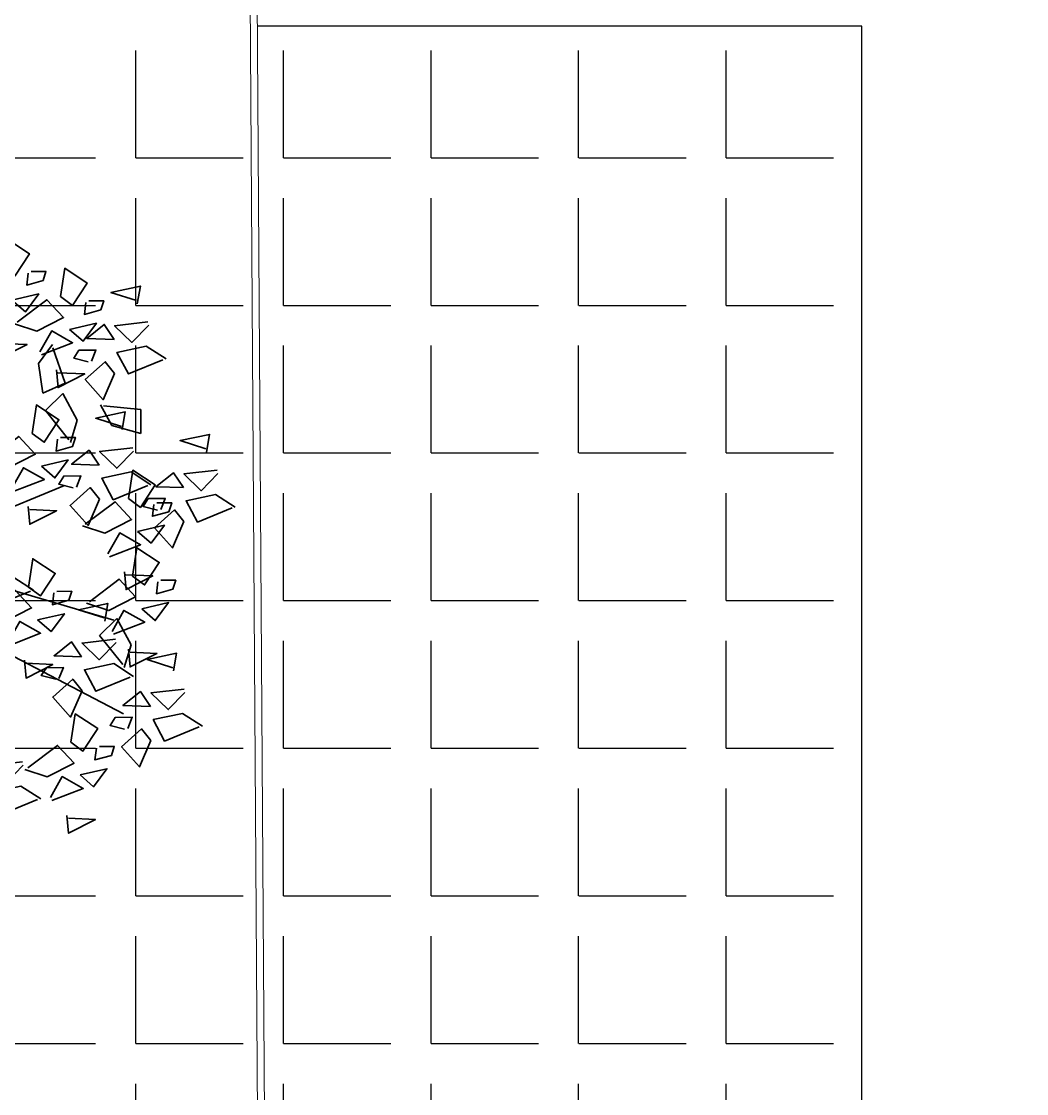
# Model space of a CAD drawing. Header units: metres. Extents: x 7 to 327053, y 40 to 7393807.
# Drawn here: x 326058.7 to 326065.83, y 7392804.66 to 7392812.27 of the extents above; entities that cross this region are included whole.
import ezdxf

# ---------------------------------------------------------------- set-up
doc = ezdxf.new("R2010")
doc.units = ezdxf.units.M
for name, color, linetype, lineweight in [('206_MURO_E_MURO_ARRIMO', 7, 'Continuous', 18), ('L-shrub', 74, 'Continuous', 35), ('linagrossa', 7, 'Continuous', 25), ('MÓVEIS', 7, 'Continuous', 13)]:
    doc.layers.add(name, color=color, linetype=linetype, lineweight=lineweight)
doc.layers.add('Piso externo', color=254, linetype='Continuous')
pattern_1 = [(210, (321476.649647605, 7391586.482397106), (0.3048000000000001, -0.5279290861469937), []), (300.0000000000001, (321476.649647605, 7391586.482397106), (0.5687645430734969, -0.3755290861469938), [0.6096, -0.6096])]
pattern_2 = [(0, (321476.649647605, 7391586.482397106), (0, 1.04775), [0.762, -0.28575]), (90, (321476.649647605, 7391586.482397106), (-1.04775, 6.415618419033196e-17), [0.762, -0.28575])]

# ---------------------------------------------------------------- blocks, each defined once
blk = doc.blocks.new('flower shrub 3')
at = {"layer": 'L-shrub', "color": 2}
for p, q in [((195.0585621409264, 39.7142745949095), (209.5227406452177, 46.46810964538599)), ((208.749917615176, 44.34546977546415), (204.4889112900564, 19.45275386646972)), ((188.103165085573, 20.61054382572184), (195.0585621409264, 39.7142745949095)), ((204.4889112900564, 19.45275386646972), (188.103165085573, 20.61054382572184)), ((184.0850864097301, 9.471884590690024), (199.896150465298, 13.92647881439188)), ((188.4978131760435, -15.3943841830187), (184.0850864097301, 9.471884590690024)), ((199.896150465298, 13.92647881439188), (199.8147031134576, -6.403878876328235)), ((199.8147031134576, -6.403878876328235), (188.4887634570041, -17.65331613269518)), ((218.6951987351349, -20.78437598125311), (218.5326716280542, -4.821909610967849)), ((220.1451940915285, -6.403878876270027), (241.0429219930811, -20.58444476008299)), ((233.2078795917478, -35.02207845947123), (218.6951987351349, -20.78437598125311)), ((241.0429219930811, -20.58444476008299), (233.2078795917478, -35.02207845947123)), ((143.4240745945717, -141.6904506272694), (159.2351386501832, -137.2358564035967)), ((159.2351386501832, -137.2358564035967), (159.1536912982992, -157.5662140943168)), ((147.8368013609579, -166.5567194010073), (143.4240745945717, -141.6904506272694)), ((159.1536912982992, -157.5662140943168), (147.8277516419184, -168.8156513507129))]:
    blk.add_line(p, q, dxfattribs=at)
at = {"layer": 'L-shrub', "color": 92}
for points in [[(204.8788468665443, 108.5306907367776), (216.5956138695183, 124.0132556812023), (225.2019647144189, 107.9820939383062), (209.1515824601229, 99.38744701564428), (204.8788468665443, 108.5306907367776)], [(218.1231830414326, 96.88830096452149), (213.4243184632796, 90.24421846697805), (224.6540461567638, 87.68410195404431), (229.2920310771878, 92.07285875227535), (220.3813105632144, 96.82734567526495)], [(229.7272379993083, 72.43222874167259), (241.4440050023113, 87.91479368609725), (250.0503558471682, 71.88363194317208), (233.9999735929014, 63.28898502051015), (229.7272379993083, 72.43222874167259)], [(199.7538234557287, 86.09928282615147), (203.9656491339556, 74.70069903891998), (217.69702420877, 81.10097555155518), (199.7538234557287, 86.09928282615147)], [(195.7945350592781, 71.09122996547377), (220.7556378275767, 74.93138996520427), (224.8457336289139, 59.02213880099589), (204.5226157810248, 59.5707355994673), (193.5364075374964, 71.1521852548176)], [(178.8827866406791, 66.34987246792298), (174.0621324894309, 55.19512420491082), (194.3852503373055, 54.64652740635211), (178.8219069829501, 64.0945467685815)], [(242.971574174182, 60.78983896941646), (238.2727095960145, 54.14575647181482), (249.5024372895277, 51.58563995896838), (254.1404222099809, 55.97439675714122), (245.2297016959346, 60.72888368004351)], [(273.1495349330362, 43.30345861637034), (280.6828145930195, 52.83848944085185), (261.1880068798055, 58.60759246739325), (273.7897519713442, 45.4668639151496)], [(199.6410819721204, 46.16066163705546), (213.4333367045911, 54.81626384900301), (222.1005676167552, 41.04044297797372), (199.5802019048569, 43.90532076513046)], [(224.6022145885072, 50.00082083101734), (228.814040266705, 38.60223704378586), (242.545415341534, 45.00251355639192), (224.6022145885072, 50.00082083101734)], [(247.8927523399616, 29.60184118335019), (246.7616932297242, 41.70092764426954), (231.8445045691624, 39.05674849980278), (247.8927523399616, 29.60184118335019)], [(203.731177773414, 30.25141047281795), (198.910523622224, 19.09666220968938), (219.2336414700839, 18.54806541124708), (203.6702981157286, 27.99608477344737)], [(227.3629723798658, 23.91286774605396), (233.6157850246673, 29.1210818917607), (223.425570365609, 34.48955521584139), (217.8129747591156, 31.44474636888481), (225.1968794527056, 24.55388013485936)], [(168.7357053471205, 0.2352743951778393), (180.4524723500944, 15.7178393395443), (189.0588231949659, -0.3133224033226725), (173.008440940699, -8.907969326042803), (168.7357053471205, 0.2352743951778393)], [(237.1584075058927, 9.249746283865532), (221.8464350052527, -2.689095552719663), (217.6635997927078, 15.01884931037784), (235.3870984187961, 19.18542136490578), (237.1584075058927, 9.249746283865532)], [(270.289932557469, 1.797991169063607), (245.1825292378053, 4.522285348648438), (245.3318798796681, 20.94820543416426), (264.8266875928675, 15.17910240771016), (272.4560254846874, 1.156978780258214)], [(181.9800415219942, -11.40711537704919), (177.2811769438267, -18.05119787470903), (188.5109046373254, -20.61131438761368), (193.1488895577786, -16.22255758938263), (184.2381690437469, -11.46807066645124)], [(223.4527526675083, -26.63731813977938), (230.9860323275207, -17.10228731526877), (211.4912246142921, -11.33318428878556), (224.0929697058454, -24.47391284097103)], [(138.649549319889, -26.0362927094975), (152.4418040524033, -17.38069049749174), (161.1090349645674, -31.15651136852103), (138.5886692526401, -28.2916335813643)], [(163.6106819362903, -22.19613351550652), (167.8225076145172, -33.5947173027962), (181.5538826893025, -27.19444079016103), (163.6106819362903, -22.19613351550652)], [(198.1959700744482, -40.33893557274132), (197.0649109641963, -28.23984911185107), (182.1477223036345, -30.88402825637604), (198.1959700744482, -40.33893557274132)], [(177.666190114367, -46.02790901009575), (183.9190027591685, -40.81969486435991), (173.7287881000957, -35.45122154027921), (168.1161924936168, -38.49603038723581), (175.5000971872068, -45.38689662126125)], [(223.3034020256746, -43.063238225237), (207.7459963267902, -47.87082266854122), (202.9229397689196, -32.32629765823367), (223.9436233710003, -40.89981837238883)], [(142.7396451212407, -41.94554387370589), (137.9189909700362, -53.10029213680536), (158.2421088178525, -53.64888893530586), (142.6787654635263, -44.20086957313469)], [(204.8788468665443, -69.70550236123381), (216.5956138695328, -54.22293741683824), (225.2019647144043, -70.25409915973431), (209.1515824601229, -78.84874608236714), (204.8788468665443, -69.70550236123381)], [(266.3727145600133, -67.24810495969723), (273.9059942199965, -57.71307413524482), (254.4111865067971, -51.94397110870339), (267.0129315983213, -65.08469966094708)], [(116.6816856063087, -92.96049623264116), (91.57428228663048, -90.23620205302723), (91.72363292850788, -73.8102819675114), (111.2184406416782, -79.57938499405282), (118.847778533498, -93.60150862144657)], [(116.7799730043043, -90.01088818200513), (128.4967400072783, -74.52832323755138), (137.1030908521643, -90.55948498050566), (121.0527085978683, -99.15413190316757), (116.7799730043043, -90.01088818200513)], [(220.586152006872, -86.6386958301009), (226.8389646516589, -81.43048168427777), (216.6487499925861, -76.06200836025528), (211.0361543860927, -79.10681720721186), (218.4200590796827, -85.99768344123731)], [(266.2233639181504, -83.67402504521306), (250.6659582192515, -88.48160948851726), (245.84290166141, -72.93708447815152), (266.8635852634761, -81.51060519230668)], [(218.1231830414326, -81.34789213343173), (213.4243184632651, -87.99197463109155), (224.6540461567783, -90.5520911439962), (229.2920310771733, -86.16333434576516), (220.3813105631998, -81.40884742286289)], [(82.84727006425965, -91.35188695823307), (107.8083728325728, -87.51172695847343), (111.8984686339099, -103.4209781226527), (91.57535078603543, -102.8723813242104), (80.58914254250703, -91.29093166891835)], [(174.7926908393274, -95.97706946590915), (188.5849455718562, -87.32146725390339), (197.2521764840058, -101.0972881249035), (174.7318107720493, -98.23241033774686)], [(199.7538234557287, -92.13691027188905), (203.9656491339556, -103.5354940591205), (217.6970242087555, -97.13521754654357), (199.7538234557287, -92.13691027188905)], [(130.0243091791926, -101.653277954203), (125.3254446010251, -108.2973604518047), (136.5551722945383, -110.8574769647093), (141.1931572149333, -106.4687201665365), (132.2824367009743, -101.714233243576)], [(148.3566730121674, -118.4257448381686), (173.3177757804369, -114.5855848384089), (177.4078715817595, -130.4948360025882), (157.0847537339141, -129.9462392040877), (146.0985454903857, -118.3647895487957)], [(178.8827866406645, -111.8863206300884), (174.0621324894164, -123.041068893217), (194.3852503372909, -123.5896656917175), (178.8219069829356, -114.1416463295172)], [(151.1664994876191, -134.9327344814373), (158.699779147646, -125.3977036569849), (139.2049714344321, -119.6286006304435), (151.8067165259854, -132.769329182629)], [(152.2032199249661, -143.3563131665869), (165.9954746574803, -134.7007109545811), (174.6627055696153, -148.4765318256686), (152.1423398577171, -145.6116540384537)], [(151.0171488458145, -151.3586545669241), (135.4597431469156, -156.1662390101992), (130.6366865890595, -140.6217139998916), (151.6573701911256, -149.1952347140468)], [(148.3068971120956, -176.4382019287732), (123.199493792461, -173.7139077491301), (123.3488444342947, -157.2879876635852), (142.8436521474796, -163.0570906900975), (150.472990039314, -177.0792143175495)]]:
    blk.add_lwpolyline(points, dxfattribs=at)
at = {"layer": 'L-shrub', "color": 2}
for points in [[(273.0001842911879, 26.87753853088362), (257.4427785922889, 22.06995408757939), (252.6197220344329, 37.61447909791605), (273.6404056365136, 29.04095838378998)], [(187.4616252404084, -60.69103047222597), (172.1496527397685, -72.62987230889848), (167.9668175271945, -54.92192744571366), (185.6903161532827, -50.75535539127304), (187.4616252404084, -60.69103047222597)], [(230.3815871328843, -101.3018172921438), (215.0696146322298, -113.2406591288454), (210.8867794196704, -95.53271426566059), (228.6102780457586, -91.36614221119088), (230.3815871328843, -101.3018172921438)], [(86.69381697708741, -116.2824552867096), (100.4860717096307, -107.6268530746456), (109.1533026217512, -121.4026739457331), (86.63293690982391, -118.5377961585182)]]:
    blk.add_lwpolyline(points, dxfattribs=at)
at = {"layer": 'L-shrub', "color": 32}
for points in [[(14.62709657762025, 4.680025916139129), (156.8411186950397, -137.3583029466681)], [(7.271189043589401, -10.01358799397712), (132.3214369258494, -196.1327891197579)], [(55.85154284407328, -28.96267591803917), (171.0939540578692, -41.2073618096183)]]:
    blk.add_lwpolyline(points, dxfattribs=at)
at = {"layer": 'L-shrub', "color": 108}
for points in [[(134.8030024070613, -1.105724381020991), (159.7641051753744, 2.734435618651332), (163.8542009767116, -13.17481554552796), (143.531083128837, -12.62621874708566), (132.5448748853087, -1.044769091677153)], [(220.5931502919702, -68.142785587057), (195.4857469723065, -65.41849140747217), (195.6350976141693, -48.99257132195635), (215.1299053273687, -54.76167434846866), (222.7592432191887, -68.7837979758915)], [(170.9461439264996, -71.04650113743264), (195.9072466947982, -67.20634113773121), (199.9973424961499, -83.11559230193961), (179.6742246482754, -82.56699550343909), (168.6880164047324, -70.9855458480888)], [(241.1159319669096, -80.94972239271738), (239.9848728567158, -68.85063593176892), (225.0676841961103, -71.49481507623568), (241.1159319669096, -80.94972239271738)], [(115.1753720605338, -168.9864468138839), (99.86339955989388, -180.9252886505564), (95.68056434730534, -163.2173437874007), (113.4040629734081, -159.0507717329892), (115.1753720605338, -168.9864468138839)], [(156.2933157263032, -159.2655643307662), (151.4726615750696, -170.4203125938948), (171.7957794229151, -170.9689093923662), (156.2324360685888, -161.520890030195)], [(176.0148906203831, -186.8242878290184), (183.5481702803954, -177.2892570045951), (164.0533625671814, -171.5201539780537), (176.6551076587056, -184.6608825302391)], [(91.93158187152584, -196.0501572894863), (103.6483488745143, -180.5675923450617), (112.2546997194149, -196.5987540879869), (96.20431746511896, -205.1934010106488), (91.93158187152584, -196.0501572894863)], [(56.14145461050793, -194.2255886212224), (40.58404891159443, -199.0331730645266), (35.76099235375295, -183.4886480542482), (56.78167595583364, -192.0621687683742)], [(150.7581080273085, -200.5259052620095), (149.6270489170856, -188.4268188011192), (134.7098602564947, -191.070997945586), (150.7581080273085, -200.5259052620095)], [(57.99887893151026, -197.3911560657434), (82.9599816997943, -193.5509960659546), (87.0500775011169, -209.4602472301922), (66.72695965325693, -208.9116504316917), (55.74075140972855, -197.3302007763414)], [(130.2283280672709, -206.2148786993639), (136.4811407120432, -201.0066645536281), (126.2909260529704, -195.6381912295474), (120.678330446477, -198.6830000765039), (128.062235140067, -205.5738663105585)], [(175.8655399785784, -203.2502079145634), (160.3081342796358, -208.0577923578094), (155.4850777217798, -192.5132673475891), (176.505761323875, -201.086788061657)], [(53.43120287680358, -219.3051359830424), (28.32379955711076, -216.5808418034867), (28.4731501989736, -200.1549217179126), (47.96795791215845, -205.9240247444541), (55.59729580399289, -219.946148371906)], [(105.1759180463996, -207.6925470617425), (100.4770534682466, -214.3366295593732), (111.7067811617598, -216.8967460722779), (116.344766082213, -212.5079892740177), (107.4340455681667, -207.7535023511154)], [(173.1552882448595, -228.3297552763252), (148.0478849251813, -225.6054610966821), (148.1972355670441, -209.1795410111954), (167.6920432802289, -214.9486440377368), (175.3213811720488, -228.9707676651306)], [(61.84542584430892, -222.3217243941617), (75.63768057683772, -213.6661221821559), (84.30491148898726, -227.4419430532435), (61.78454577705998, -224.5770652660285)], [(140.0237631932687, -220.8780001615232), (124.7117906926287, -232.8168419981667), (120.5289554800692, -215.1088971349818), (138.2524541061721, -210.9423250805412), (140.0237631932687, -220.8780001615232)], [(86.80655846072477, -218.4815652001416), (91.01838413893714, -229.8801489874022), (104.7497592137369, -223.479872474767), (86.80655846072477, -218.4815652001416)], [(65.93552164563154, -238.230975558341), (61.11486749444157, -249.3857238214696), (81.43798534228699, -249.9343206199119), (65.87464198793168, -240.4863012577407)]]:
    blk.add_lwpolyline(points, dxfattribs=at)
at = {"layer": 'L-shrub', "color": 98}
for points in [[(263.5131121844461, -108.753572407033), (238.4057088647824, -106.0292782274191), (238.5550595066452, -89.6033581418742), (258.04986721983, -95.37246116844472), (265.6792051116645, -109.3945847958093)], [(182.289375952183, -117.0847460619115), (194.0061429551715, -101.6021811175451), (202.6124938000576, -117.6333428604121), (186.5621115457761, -126.227989783074), (182.289375952183, -117.0847460619115)], [(111.6549495934741, -112.4422960926604), (115.8667752716865, -123.8408798798918), (129.5981503465009, -117.4406033672567), (111.6549495934741, -112.4422960926604)], [(195.5337121270568, -128.7271358341677), (190.8348475488892, -135.3712183317984), (202.0645752424316, -137.9313348447031), (206.7025601628411, -133.5425780464429), (197.7918396488239, -128.7880911235115)], [(90.78391277841, -132.1917064508598), (85.96325862719095, -143.3464547139883), (106.2863764750509, -143.8950515124888), (90.72303312071017, -134.4470321502303)], [(125.9097168945591, -148.6343519144284), (124.7786577843362, -136.5352654535672), (109.8614691237453, -139.1794445980049), (125.9097168945591, -148.6343519144284)], [(105.379936934507, -154.3233253517246), (111.6327495792939, -149.1151112060179), (101.4425349202211, -143.7466378819081), (95.82993931372768, -146.7914467289229), (103.2138440073177, -153.6823129628901)], [(177.1643525413674, -139.5161539725668), (181.3761782195943, -150.9147377598856), (195.107553294365, -144.5144612471922), (177.1643525413674, -139.5161539725668)]]:
    blk.add_lwpolyline(points, dxfattribs=at)

msp = doc.modelspace()

# ---------------------------------------------------------------- hatches: boundary and pattern name
at = {"layer": 'linagrossa'}
h = msp.add_hatch(dxfattribs=at)
h.set_pattern_fill('AR-B88', color=256, scale=0.003, angle=210)
h.set_pattern_definition(pattern_1)
edge = h.paths.add_edge_path()
edge.add_spline(control_points=[(326054.4890046412, 7392818.288252348), (326055.4624163508, 7392819.543944442), (326056.4335632262, 7392820.791982564), (326058.4132139931, 7392823.394314523), (326059.4073975346, 7392824.73761417), (326060.2791317067, 7392826.011533864)], knot_values=[51.78938149410084, 51.78938149410084, 51.78938149410084, 51.78938149410084, 54.92866041535308, 54.92866041535308, 58.51111636124928, 58.51111636124928, 58.51111636124928, 58.51111636124928], degree=3, periodic=0)
edge.add_line((326060.2807139716, 7392826.013818774), (326060.2619072538, 7392828.886797304))
edge.add_line((326060.2619072538, 7392828.886797304), (326052.5180082966, 7392819.009768512))
edge.add_spline(control_points=[(326052.5180082966, 7392819.009768512), (326049.0490076338, 7392820.220574521), (326045.2695284208, 7392821.261795308), (326041.7064512108, 7392822.301883954)], knot_values=[42.78008771323316, 42.78008771323316, 42.78008771323316, 42.78008771323316, 50.19219149841036, 50.19219149841036, 50.19219149841036, 50.19219149841036], degree=3, periodic=0)
edge.add_line((326041.7064512108, 7392822.301883954), (326041.6252170094, 7392822.301883954))
edge.add_line((326041.6252170093, 7392822.301883954), (326041.6252170093, 7392822.32560772))
edge.add_spline(control_points=[(326041.6252170093, 7392822.32560772), (326038.7453273649, 7392823.167047111), (326036.0096952501, 7392824.008583785), (326033.6973044671, 7392824.939413823)], knot_values=[50.24854692604807, 50.24854692604807, 50.24854692604807, 50.24854692604807, 56.24503671255054, 56.24503671255054, 56.24503671255054, 56.24503671255054], degree=3, periodic=0)
edge.add_line((326033.6973044671, 7392824.939413823), (326034.8239240426, 7392822.305095863))
edge.add_spline(control_points=[(326034.8239240425, 7392822.305095863), (326036.2793073124, 7392821.81862575), (326036.8728749846, 7392821.628104571), (326039.4496127307, 7392820.829897733), (326041.6334706774, 7392820.221672808), (326046.1278631347, 7392818.939706397), (326048.4375429591, 7392818.266329818), (326050.8327196779, 7392817.472084373), (326051.0319613926, 7392817.405232455), (326051.2301063787, 7392817.337910248)], knot_values=[43.23689779725544, 43.23689779725544, 43.23689779725544, 43.23689779725544, 44.71339311607716, 44.71339311607716, 49.41798411474922, 49.41798411474922, 54.12257511342127, 54.12257511342127, 54.55165130612772, 54.55165130612772, 54.55165130612772, 54.55165130612772], degree=3, periodic=0)
edge.add_spline(control_points=[(326051.2301063787, 7392817.337910248), (326047.5118159292, 7392812.479789672), (326044.0676005075, 7392807.634778845), (326042.9751680681, 7392803.245451409)], knot_values=[60.31380125735041, 60.31380125735041, 60.31380125735041, 60.31380125735041, 72.3666530992869, 72.3666530992869, 72.3666530992869, 72.3666530992869], degree=3, periodic=0)
edge.add_line((326042.9751680681, 7392803.245451409), (326043.7603036704, 7392801.409608269))
edge.add_spline(control_points=[(326043.7603036705, 7392801.409608269), (326043.9713051505, 7392801.248093375), (326044.1823066306, 7392801.08657848), (326044.3933081107, 7392800.925063586), (326044.4289914792, 7392800.897749106), (326044.4646748478, 7392800.870434628), (326044.5012970207, 7392800.843630875)], knot_values=[76.4130453935711, 76.4130453935711, 76.4130453935711, 76.4130453935711, 77.51161299446777, 77.51161299446777, 77.51161299446777, 77.69739649031942, 77.69739649031942, 77.69739649031942, 77.69739649031942], degree=3, periodic=0)
edge.add_spline(control_points=[(326044.5012970207, 7392800.843630875), (326047.7014442116, 7392798.501444515), (326058.0700667803, 7392800.059036804), (326060.5010076672, 7392798.093896763)], knot_values=[77.69739649031942, 77.69739649031942, 77.69739649031942, 77.69739649031942, 93.9316743755332, 93.9316743755332, 93.9316743755332, 93.9316743755332], degree=3, periodic=0)
edge.add_line((326060.5010076672, 7392798.093896763), (326060.4665025242, 7392800.378553686))
edge.add_spline(control_points=[(326060.4665025241, 7392800.378553687), (326060.3286747199, 7392800.432436675), (326060.189950354, 7392800.481103589), (326059.5706418758, 7392800.680385539), (326059.0772347171, 7392800.790161919), (326057.8557344484, 7392800.999833658), (326057.109177082, 7392801.078705925), (326055.3746915938, 7392801.213540818), (326054.3721241363, 7392801.258593943), (326052.4897910052, 7392801.342692818), (326051.6104390171, 7392801.381622274), (326049.9294264875, 7392801.492230349), (326049.1274422484, 7392801.564314201), (326047.6951405224, 7392801.765742487), (326047.064318138, 7392801.897390004), (326046.3600886768, 7392802.119643555), (326046.1698640398, 7392802.193685515), (326045.8664381254, 7392802.336444356), (326045.7540918465, 7392802.404929486), (326045.6069821702, 7392802.513065442), (326045.5604277127, 7392802.559397558), (326045.4788863559, 7392802.657889827), (326045.449322691, 7392802.708049642), (326045.3913814962, 7392802.862766614), (326045.3648612932, 7392802.969729524), (326045.3398572928, 7392803.307322307), (326045.3504701175, 7392803.55708871), (326045.4731764751, 7392804.266171732), (326045.6157174167, 7392804.763582508), (326046.0981742614, 7392806.003353902), (326046.4715005021, 7392806.774820934), (326047.6988236957, 7392808.979118423), (326048.7057986652, 7392810.512725286), (326050.8841025178, 7392813.579613203), (326052.0344658164, 7392815.103894448), (326053.2105666068, 7392816.633632271)], knot_values=[59.88806714418592, 59.88806714418592, 59.88806714418592, 59.88806714418592, 60.31189950230946, 60.31189950230946, 61.76645563618247, 61.76645563618247, 63.77166684720194, 63.77166684720194, 66.24885573113016, 66.24885573113016, 68.42307375208388, 68.42307375208388, 70.5972917730376, 70.5972917730376, 72.77150979399131, 72.77150979399131, 73.77507400156729, 73.77507400156729, 74.77863820914327, 74.77863820914327, 75.78220241671924, 75.78220241671924, 77.10218622143601, 77.10218622143601, 78.42217002615278, 78.42217002615278, 80.00504160862188, 80.00504160862188, 82.08017394363848, 82.08017394363848, 84.59279596769086, 84.59279596769086, 88.7602680936405, 88.7602680936405, 92.5789826413509, 92.5789826413509, 92.5789826413509, 92.5789826413509], degree=3, periodic=0)
edge.add_spline(control_points=[(326053.2105666068, 7392816.633632271), (326054.4499366932, 7392816.170912903), (326055.6205079955, 7392815.68765996), (326057.5169146585, 7392814.785426412), (326058.284068573, 7392814.3747622), (326059.4791573329, 7392813.635453681), (326059.9453282154, 7392813.308821051), (326060.3653465559, 7392812.976218699)], knot_values=[35.03714938718147, 35.03714938718147, 35.03714938718147, 35.03714938718147, 37.85137100522762, 37.85137100522762, 40.07132377729963, 40.07132377729963, 41.77560460933599, 41.77560460933599, 41.77560460933599, 41.77560460933599], degree=3, periodic=0)
edge.add_line((326060.3660626143, 7392812.975668249), (326060.3499071391, 7392815.44363389))
edge.add_spline(control_points=[(326060.3490235129, 7392815.444192732), (326058.7257557699, 7392816.496665047), (326056.7054972666, 7392817.434564523), (326054.4890046412, 7392818.288252348)], knot_values=[36.40520573407198, 36.40520573410488, 36.40520573410488, 36.40520573410488, 41.34806006127107, 41.34806006127107, 41.34806006127107, 41.34806006127107], degree=3, periodic=0)
h = msp.add_hatch(dxfattribs=at)
h.set_pattern_fill('AR-B88', color=256, scale=0.003, angle=210)
h.set_pattern_definition(pattern_1)
edge = h.paths.add_edge_path()
edge.add_spline(control_points=[(326105.4252507812, 7392781.836105292), (326105.3816219061, 7392782.472705846), (326105.3390171742, 7392783.106154781), (326105.2977142291, 7392783.735597699)], knot_values=[4.276453404057152, 4.276453404057152, 4.276453404057152, 4.276453404057152, 5.435792482322459, 5.435792482322459, 5.435792482322459, 5.435792482322459], degree=3, periodic=0)
edge.add_spline(control_points=[(326105.2977142291, 7392783.735597699), (326104.2346180202, 7392799.936824486), (326103.9408445055, 7392819.769712596), (326115.6423058279, 7392802.689399564), (326117.2057455144, 7392797.369014895)], knot_values=[5.435792482322459, 5.435792482322459, 5.435792482322459, 5.435792482322459, 35.27601277885982, 49.12122168347274, 49.12122168347274, 49.12122168347274, 49.12122168347274], degree=3, periodic=0)
edge.add_line((326117.2057455144, 7392797.369014895), (326117.2110686102, 7392802.751007443))
edge.add_spline(control_points=[(326117.2110686102, 7392802.751007443), (326116.9154806244, 7392803.345797376), (326116.6048709978, 7392803.926715666), (326115.6520199504, 7392805.596855595), (326114.9792270293, 7392806.634127338), (326113.6071243329, 7392808.506264503), (326112.90951402, 7392809.340609778), (326111.9006110776, 7392810.362351606), (326111.5896101345, 7392810.65188744), (326110.9601214435, 7392811.177866188), (326110.64068576, 7392811.415280075), (326109.9795597628, 7392811.828128646), (326109.6382491234, 7392812.003915701), (326108.9131900934, 7392812.275342646), (326108.5276447146, 7392812.370717729), (326107.7195132697, 7392812.435957725), (326107.2972393103, 7392812.402575349), (326106.4927619324, 7392812.187062428), (326106.115072227, 7392812.006285627), (326105.4987736916, 7392811.58269472), (326105.2481769515, 7392811.351219305), (326105.0309457442, 7392811.104112783)], knot_values=[28.39846913175245, 28.39846913175245, 28.39846913175245, 28.39846913175245, 29.92886881345821, 29.92886881345821, 32.93830577329354, 32.93830577329354, 35.94774273312886, 35.94774273312886, 37.28611148220936, 37.28611148220936, 38.62448023128987, 38.62448023128987, 39.96284898037037, 39.96284898037037, 41.30121772945087, 41.30121772945087, 42.63958647853137, 42.63958647853137, 43.97795522761187, 43.97795522761187, 45.16764314598799, 45.16764314598799, 45.16764314598799, 45.16764314598799], degree=3, periodic=0)
edge.add_spline(control_points=[(326105.0309457442, 7392811.104112783), (326105.0037973502, 7392811.073230731), (326104.9771700812, 7392811.042104543), (326104.656749446, 7392810.657642333), (326104.4242361002, 7392810.277212946), (326103.9742521794, 7392809.366451251), (326103.7782666609, 7392808.82137459), (326103.390240844, 7392807.447626473), (326103.2242533098, 7392806.584689924), (326102.9388623512, 7392804.509585696), (326102.8366652917, 7392803.262594117), (326102.6934504783, 7392800.154997333), (326102.679726426, 7392798.22164023), (326102.7151389537, 7392796.148694085)], knot_values=[13.63212913587611, 13.63212913587611, 13.63212913587611, 13.63212913587611, 13.7808099665805, 13.7808099665805, 15.456175449302, 15.456175449302, 17.59766293686627, 17.59766293686627, 20.47858668806696, 20.47858668806696, 23.92959652592268, 23.92959652592268, 28.39846913175246, 28.39846913175246, 28.39846913175246, 28.39846913175246], degree=3, periodic=0)
edge.add_line((326102.7151389537, 7392796.148694085), (326103.3974761023, 7392796.15226396))
edge.add_line((326103.3974761023, 7392796.15226396), (326103.43026205, 7392789.885637647))
edge.add_line((326103.43026205, 7392789.885637647), (326102.9349966357, 7392789.883046501))
edge.add_spline(control_points=[(326102.9349966357, 7392789.8830465), (326102.96261838, 7392789.323612674), (326102.9922111009, 7392788.758426631), (326103.0706690373, 7392787.330312495), (326103.1217302136, 7392786.460969715), (326103.2858217394, 7392783.585453524)], knot_values=[6.654034809329403, 6.654034809329403, 6.654034809329403, 6.654034809329403, 7.741139734425969, 7.741139734425969, 9.376420724765467, 9.376420724765467, 9.376420724765467, 9.376420724765467], degree=3, periodic=0)
edge.add_spline(control_points=[(326103.2858217394, 7392783.585453524), (326094.0453181042, 7392783.076995625), (326083.2203730581, 7392784.809251017), (326080.0568063114, 7392785.358152177)], knot_values=[69.74330902998388, 69.74330902998388, 69.74330902998388, 69.74330902998388, 88.0176399846752, 88.0176399846752, 88.0176399846752, 88.0176399846752], degree=3, periodic=0)
edge.add_spline(control_points=[(326080.0568063114, 7392785.358152177), (326079.4020738546, 7392785.816206776), (326078.7503057556, 7392786.259492802), (326078.1033601656, 7392786.686030925)], knot_values=[177.138570163707, 177.138570163707, 177.138570163707, 177.138570163707, 178.7700673747349, 178.7700673747349, 178.7700673747349, 178.7700673747349], degree=3, periodic=0)
edge.add_spline(control_points=[(326078.1033601656, 7392786.686030925), (326075.6215386542, 7392788.322322302), (326073.2106877675, 7392789.712142562), (326070.9757108736, 7392790.74374695)], knot_values=[178.7700673747349, 178.7700673747349, 178.7700673747349, 178.7700673747349, 185.0288392668162, 185.0288392668162, 185.0288392668162, 185.0288392668162], degree=3, periodic=0)
edge.add_line((326070.9757108736, 7392790.74374695), (326064.6611624319, 7392790.74374695))
edge.add_line((326064.6611624319, 7392790.74374695), (326064.6526719483, 7392790.667509192))
edge.add_spline(control_points=[(326064.6526719483, 7392790.667509193), (326064.8720088051, 7392790.643081979), (326065.1015387521, 7392790.609383402), (326066.441844456, 7392790.365513596), (326067.7389987945, 7392789.957458274), (326070.5751656126, 7392788.764153607), (326072.1152331395, 7392787.981253635), (326074.8778494144, 7392786.382665094), (326076.0665520372, 7392785.639797105), (326077.8805566114, 7392784.43289056), (326078.4904097768, 7392784.015155841), (326079.1035977043, 7392783.583784158)], knot_values=[176.9745579152095, 176.9745579152095, 176.9745579152095, 176.9745579152095, 177.9204800851787, 177.9204800851787, 182.2807796273743, 182.2807796273743, 186.6410791695699, 186.6410791695699, 189.7612025076811, 189.7612025076811, 191.3212641767367, 191.3212641767367, 191.3212641767367, 191.3212641767367], degree=3, periodic=0)
edge.add_spline(control_points=[(326079.1035977043, 7392783.583784158), (326088.1034914381, 7392782.200303993), (326088.7713181559, 7392782.127513466), (326091.9014723914, 7392781.811825875), (326094.5841986801, 7392781.609831092), (326098.6729834789, 7392781.489906135), (326100.0467834595, 7392781.480466945), (326102.0885045354, 7392781.527471354), (326102.7659294052, 7392781.553341859), (326103.4373775868, 7392781.590779969)], knot_values=[69.71679281666376, 69.71679281666376, 69.71679281666376, 69.71679281666376, 71.15812814967781, 71.15812814967781, 76.28602714160222, 76.28602714160222, 78.84997663756442, 78.84997663756442, 80.13195138554552, 80.13195138554552, 80.13195138554552, 80.13195138554552], degree=3, periodic=0)
edge.add_spline(control_points=[(326103.4373775868, 7392781.590779969), (326103.5352705079, 7392780.165367126), (326103.6381135798, 7392778.725701476), (326103.7917881538, 7392776.60548732), (326103.8411691591, 7392775.928733605), (326103.8906403887, 7392775.251888064)], knot_values=[0.4125806906837859, 0.4125806906837859, 0.4125806906837859, 0.4125806906837859, 3.000296969526908, 3.000296969526908, 4.210732142912761, 4.210732142912761, 4.210732142912761, 4.210732142912761], degree=3, periodic=0)
edge.add_line((326103.8906403887, 7392775.251888064), (326105.9359222231, 7392774.70565595))
edge.add_spline(control_points=[(326105.9359222231, 7392774.705655951), (326105.7610534058, 7392777.096766569), (326105.5861845886, 7392779.487877187), (326105.4252507812, 7392781.836105292)], knot_values=[0, 0, 0, 0, 4.276453404057152, 4.276453404057152, 4.276453404057152, 4.276453404057152], degree=3, periodic=0)
at = {"layer": 'Piso externo'}
h = msp.add_hatch(dxfattribs=at)
h.set_pattern_fill('ANGLE', color=256, scale=0.15)
h.set_pattern_definition(pattern_2)
edge = h.paths.add_edge_path()
edge.add_spline(control_points=[(326053.2105666068, 7392816.633632271), (326052.0344658164, 7392815.103894448), (326050.8841025178, 7392813.579613203), (326048.7057986652, 7392810.512725286), (326047.6988236957, 7392808.979118423), (326046.4715005021, 7392806.774820934), (326046.0981742614, 7392806.003353902), (326045.6157174167, 7392804.763582508), (326045.4731764751, 7392804.266171732), (326045.3504701175, 7392803.55708871), (326045.3398572928, 7392803.307322307), (326045.3648612932, 7392802.969729524), (326045.3913814962, 7392802.862766614), (326045.449322691, 7392802.708049642), (326045.4788863559, 7392802.657889827), (326045.5604277127, 7392802.559397558), (326045.6069821702, 7392802.513065442), (326045.7540918465, 7392802.404929486), (326045.8664381254, 7392802.336444356), (326046.1698640398, 7392802.193685515), (326046.3600886768, 7392802.119643555), (326047.064318138, 7392801.897390004), (326047.6951405224, 7392801.765742487), (326049.1274422484, 7392801.564314201), (326049.9294264875, 7392801.492230349), (326051.6104390171, 7392801.381622274), (326052.4897910052, 7392801.342692818), (326054.3721241363, 7392801.258593943), (326055.3746915938, 7392801.213540818), (326057.109177082, 7392801.078705925), (326057.8557344484, 7392800.999833658), (326059.0772347171, 7392800.790161919), (326059.5706418758, 7392800.680385539), (326060.189950354, 7392800.481103589), (326060.3286747199, 7392800.432436675), (326060.4665025241, 7392800.378553687)], knot_values=[59.88806714418592, 59.88806714418592, 59.88806714418592, 59.88806714418592, 63.70678169189632, 63.70678169189632, 67.87425381784597, 67.87425381784597, 70.38687584189834, 70.38687584189834, 72.46200817691495, 72.46200817691495, 74.04487975938405, 74.04487975938405, 75.36486356410082, 75.36486356410082, 76.68484736881759, 76.68484736881759, 77.68841157639356, 77.68841157639356, 78.69197578396954, 78.69197578396954, 79.69553999154552, 79.69553999154552, 81.86975801249923, 81.86975801249923, 84.04397603345295, 84.04397603345295, 86.21819405440667, 86.21819405440667, 88.69538293833489, 88.69538293833489, 90.70059414935436, 90.70059414935436, 92.15515028322737, 92.15515028322737, 92.5789826413509, 92.5789826413509, 92.5789826413509, 92.5789826413509], degree=3, periodic=0)
edge.add_line((326060.4665025241, 7392800.378553687), (326060.434770731, 7392802.47958137))
edge.add_line((326060.4347707311, 7392802.479581369), (326060.3660619181, 7392812.9757746))
edge.add_spline(control_points=[(326060.3653465559, 7392812.976218699), (326059.9453282154, 7392813.308821051), (326059.4791573329, 7392813.635453681), (326058.284068573, 7392814.3747622), (326057.5169146585, 7392814.785426412), (326055.6205079955, 7392815.68765996), (326054.4499366932, 7392816.170912903), (326053.2105666068, 7392816.633632271)], knot_values=[35.03714938718147, 35.03714938718147, 35.03714938718147, 35.03714938718147, 36.74143021921783, 36.74143021921783, 38.96138299128984, 38.96138299128984, 41.77560460933599, 41.77560460933599, 41.77560460933599, 41.77560460933599], degree=3, periodic=0)
h.paths.add_polyline_path([(326052.9633511808, 7392807.28713937), (326050.3063401628, 7392807.28713937), (326050.3063401628, 7392809.710953779), (326052.9633511808, 7392809.710953779)], flags=16)
h.paths.add_polyline_path([(326055.8949514974, 7392807.28713937), (326055.8949514974, 7392809.710953779), (326058.5519625154, 7392809.710953779), (326058.5519625154, 7392807.28713937)], flags=16)
h = msp.add_hatch(dxfattribs=at)
h.set_pattern_fill('ANGLE', color=256, scale=0.15)
h.set_pattern_definition(pattern_2)
edge = h.paths.add_edge_path()
edge.add_line((326064.6611624319, 7392812.237362904), (326060.3708956126, 7392812.237362904))
edge.add_line((326060.3708956126, 7392812.237362904), (326060.4347707311, 7392802.479581369))
edge.add_line((326060.4347707311, 7392802.479581369), (326060.5960533269, 7392791.800726947))
edge.add_spline(control_points=[(326060.5960533269, 7392791.800726947), (326061.6475957811, 7392792.564039846), (326063.0307903413, 7392792.826173641), (326064.6611624319, 7392792.677112011)], knot_values=[191.5737607123567, 191.5737607123567, 191.5737607123567, 191.5737607123567, 197.3965979746261, 197.3965979746261, 197.3965979746261, 197.3965979746261], degree=3, periodic=0)
edge.add_line((326064.6611624319, 7392792.677112011), (326064.6611624319, 7392812.237362904))

# ---------------------------------------------------------------- linework, layer by layer
at = {"layer": '206_MURO_E_MURO_ARRIMO'}
for p, q in [((326060.2618908193, 7392828.889307891), (326060.4347707311, 7392802.479581369)), ((326060.2144932207, 7392828.408833086), (326060.3859876569, 7392802.47961036))]:
    msp.add_line(p, q, dxfattribs=at)
at = {"layer": 'linagrossa'}
for p, q in [((326064.6611624319, 7392812.237362904), (326060.370233307, 7392812.237362904)), ((326064.6611624319, 7392790.74374695), (326064.6611624319, 7392812.237362904))]:
    msp.add_line(p, q, dxfattribs=at)
msp.add_open_spline([(326053.2105666068, 7392816.633632271), (326052.0344658164, 7392815.103894448), (326050.8841025178, 7392813.579613203), (326048.7057986652, 7392810.512725286), (326047.6988236957, 7392808.979118423), (326046.4715005021, 7392806.774820934), (326046.0981742614, 7392806.003353902), (326045.6157174167, 7392804.763582508), (326045.4731764751, 7392804.266171732), (326045.3504701175, 7392803.55708871), (326045.3398572928, 7392803.307322307), (326045.3648612932, 7392802.969729524), (326045.3913814962, 7392802.862766614), (326045.449322691, 7392802.708049642), (326045.4788863559, 7392802.657889827), (326045.5604277127, 7392802.559397558), (326045.6069821702, 7392802.513065442), (326045.7540918465, 7392802.404929486), (326045.8664381254, 7392802.336444356), (326046.1698640398, 7392802.193685515), (326046.3600886768, 7392802.119643555), (326047.064318138, 7392801.897390004), (326047.6951405224, 7392801.765742487), (326049.1274422484, 7392801.564314201), (326049.9294264875, 7392801.492230349), (326051.6104390171, 7392801.381622274), (326052.4897910052, 7392801.342692818), (326054.3721241363, 7392801.258593943), (326055.3746915938, 7392801.213540818), (326057.109177082, 7392801.078705925), (326057.8557344484, 7392800.999833658), (326059.0772347171, 7392800.790161919), (326059.5706418758, 7392800.680385539), (326060.189950354, 7392800.481103589), (326060.3286747199, 7392800.432436675), (326060.4665025241, 7392800.378553687)], degree=3, knots=[59.88806714418592, 59.88806714418592, 59.88806714418592, 59.88806714418592, 63.70678169189632, 63.70678169189632, 67.87425381784597, 67.87425381784597, 70.38687584189834, 70.38687584189834, 72.46200817691495, 72.46200817691495, 74.04487975938405, 74.04487975938405, 75.36486356410082, 75.36486356410082, 76.68484736881759, 76.68484736881759, 77.68841157639356, 77.68841157639356, 78.69197578396954, 78.69197578396954, 79.69553999154552, 79.69553999154552, 81.86975801249923, 81.86975801249923, 84.04397603345295, 84.04397603345295, 86.21819405440667, 86.21819405440667, 88.69538293833489, 88.69538293833489, 90.70059414935436, 90.70059414935436, 92.15515028322737, 92.15515028322737, 92.5789826413509, 92.5789826413509, 92.5789826413509, 92.5789826413509], dxfattribs=at)

# ---------------------------------------------------------------- block references
at = {"layer": 'MÓVEIS', "xscale": 0.01048452003034848, "yscale": 0.01048452003034848, "zscale": 0.01048452003034848, "rotation": 28.52764486330616}
msp.add_blockref('flower shrub 3', (326057.2196306356, 7392808.49959959), dxfattribs=at)

doc.saveas('drawing.dxf')
